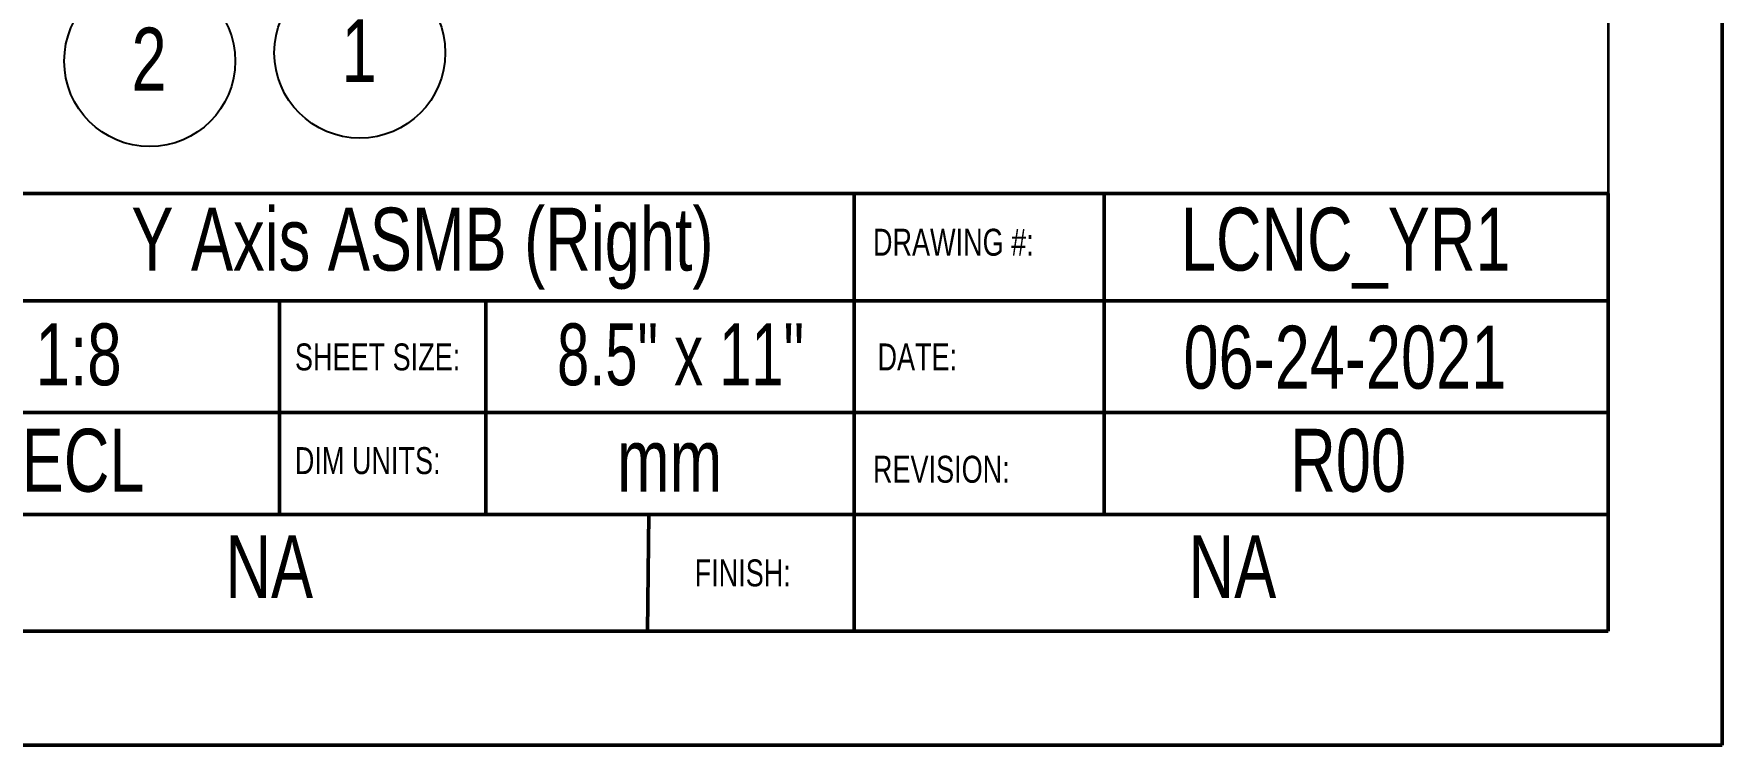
# Model space of a CAD drawing. Header units: millimetres. Extents: x 0 to 279, y 0 to 216.
# Drawn here: x 185.5 to 279.4, y 0 to 39.6 of the extents above; entities that cross this region are included whole.
import ezdxf

# ---------------------------------------------------------------- set-up
doc = ezdxf.new("R2010")
doc.units = ezdxf.units.MM
for name, color, linetype in [('DIM', 1, 'Continuous'), ('PAGE_BORDER', 7, 'Continuous'), ('TITLE_BLOCK_BORDER', 7, 'Continuous'), ('TITLE_BLOCK_TEXT', 8, 'Continuous')]:
    doc.layers.add(name, color=color, linetype=linetype)
doc.styles.add('SLDTEXTSTYLE0', font='TXT', dxfattribs={"width": 0.75})
doc.styles.add('SLDTEXTSTYLE1', font='TXT', dxfattribs={"width": 0.7})

# ---------------------------------------------------------------- blocks, each defined once
blk = doc.blocks.new('SW_NOTE_13')
at = {"layer": 'DIM', "color": 0}
blk.add_circle((-0.961, -4.657), 4.755, dxfattribs=at)
at = {"layer": 'DIM', "color": 0, "insert": (-0.996, -2.794), "char_height": 3.5, "attachment_point": 2, "style": 'SLDTEXTSTYLE0'}
blk.add_mtext('2', dxfattribs=at)
blk = doc.blocks.new('SW_NOTE_14')
at = {"layer": 'DIM', "color": 0}
blk.add_circle((1.619, -4.471), 4.755, dxfattribs=at)
at = {"layer": 'DIM', "color": 0, "insert": (1.584, -2.608), "char_height": 3.5, "attachment_point": 2, "style": 'SLDTEXTSTYLE0'}
blk.add_mtext('1', dxfattribs=at)

msp = doc.modelspace()

# ---------------------------------------------------------------- linework, layer by layer
at = {"color": 7, "linetype": 'Continuous', "lineweight": 50}
for p, q in [((279.4, 0), (279.4, 215.9)), ((0, 0), (279.4, 0))]:
    msp.add_line(p, q, dxfattribs=at)
at = {"layer": 'PAGE_BORDER', "lineweight": 35}
for p in [(273.05, 209.55), (6.35, 6.35)]:
    msp.add_line(p, (273.05, 6.35), dxfattribs=at)
at = {"layer": 'TITLE_BLOCK_BORDER', "lineweight": 50}
for p, q in [((273.05, 30.708), (166.18, 30.708)), ((231.126, 30.708), (231.126, 6.35)), ((245.03, 30.708), (245.03, 12.839)), ((273.05, 30.708), (273.05, 6.35)), ((273.05, 24.733), (166.18, 24.733)), ((199.16, 24.733), (199.16, 12.839)), ((210.638, 24.733), (210.638, 12.839)), ((273.05, 18.518), (166.18, 18.518)), ((166.36, 12.839), (273.05, 12.839)), ((219.705, 12.839), (219.615, 6.35)), ((166.18, 6.35), (273.05, 6.35))]:
    msp.add_line(p, q, dxfattribs=at)

# ---------------------------------------------------------------- block references
at = {"layer": 'DIM'}
for name, p in [('SW_NOTE_14', (202.002, 43.014)), ('SW_NOTE_13', (192.9, 42.733))]:
    msp.add_blockref(name, p, dxfattribs=at)

# ---------------------------------------------------------------- texts
at = {"layer": 'TITLE_BLOCK_TEXT'}
for s, insert, char_height, attachment_point, style in [('Y Axis ASMB (Right)', (207.106, 29.918), 3.5, 2, 'SLDTEXTSTYLE0'), ('LCNC_YR1', (258.457, 29.918), 3.5, 2, 'SLDTEXTSTYLE0'), ('DRAWING #:', (232.164, 28.746), 1.5, 1, 'SLDTEXTSTYLE0'), ('1:8', (187.98, 23.476), 3.4396, 2, 'SLDTEXTSTYLE0'), ('8.5" x 11"', (221.463, 23.476), 3.4396, 2, 'SLDTEXTSTYLE1'), ('06-24-2021', (258.413, 23.349), 3.5, 2, 'SLDTEXTSTYLE0'), ('SHEET SIZE:', (200.013, 22.361), 1.5, 1, 'SLDTEXTSTYLE0'), ('DATE:', (232.417, 22.361), 1.5, 1, 'SLDTEXTSTYLE0'), ('ECL', (188.231, 17.612), 3.5, 2, 'SLDTEXTSTYLE0'), ('R00', (258.594, 17.612), 3.5, 2, 'SLDTEXTSTYLE0'), ('DIM UNITS:', (200.008, 16.591), 1.5, 1, 'SLDTEXTSTYLE0'), ('mm', (220.853, 17.612), 3.5, 2, 'SLDTEXTSTYLE0'), ('REVISION:', (232.164, 16.111), 1.5, 1, 'SLDTEXTSTYLE0'), ('NA', (198.585, 11.69), 3.5, 2, 'SLDTEXTSTYLE0'), ('NA', (252.159, 11.69), 3.5, 2, 'SLDTEXTSTYLE0'), ('FINISH:', (222.245, 10.342), 1.5, 1, 'SLDTEXTSTYLE0')]:
    msp.add_mtext(s, dxfattribs=dict(at, insert=insert, char_height=char_height, attachment_point=attachment_point, style=style))

doc.saveas('drawing.dxf')
